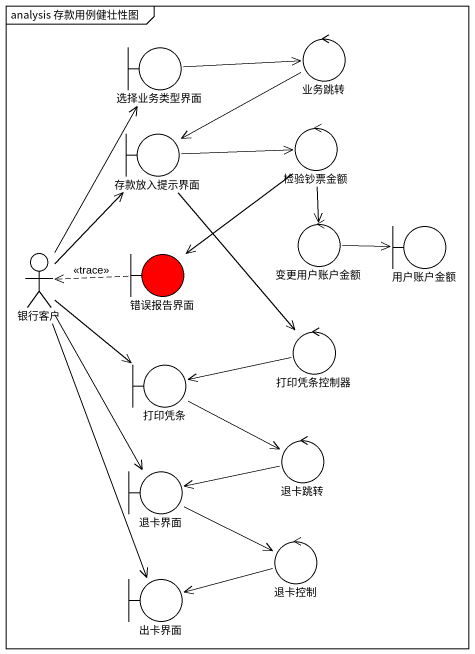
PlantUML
@startuml
mainframe analysis 存款用例健壮性图
boundary 选择业务类型界面
control 业务跳转
boundary 存款放入提示界面
control 检验钞票金额
control 变更用户账户金额
boundary 用户账户金额
actor 银行客户
boundary 错误报告界面 #FF0000
boundary 打印凭条
control 打印凭条控制器
control 退卡跳转
boundary 退卡界面
control 退卡控制
boundary 出卡界面
选择业务类型界面 -right-> 业务跳转
业务跳转 -left-> 存款放入提示界面
存款放入提示界面 -right-> 检验钞票金额
存款放入提示界面 --> 打印凭条控制器
检验钞票金额 --> 变更用户账户金额
检验钞票金额 --> 错误报告界面
变更用户账户金额 -right-> 用户账户金额
银行客户 -up-> 选择业务类型界面
银行客户 -up-> 存款放入提示界面
银行客户 --> 打印凭条
银行客户 --> 退卡界面
银行客户 --> 出卡界面
错误报告界面 .left.> 银行客户 : <<trace>>
打印凭条 -right-> 退卡跳转
打印凭条控制器 -left-> 打印凭条
退卡跳转 -left-> 退卡界面
退卡界面 -right-> 退卡控制
退卡控制 -left-> 出卡界面
@enduml
